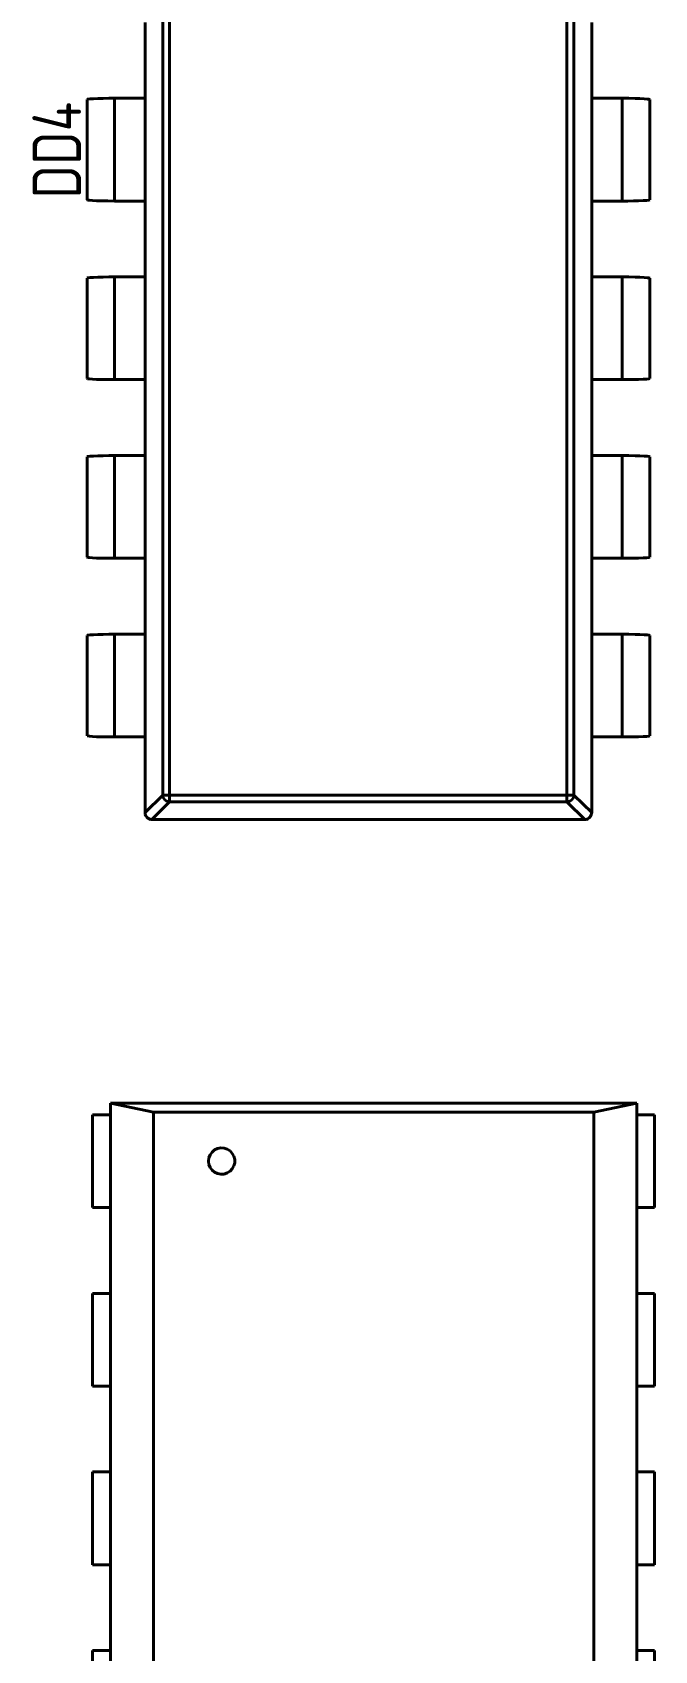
# Model space of a CAD drawing. Extents: x 193 to 1101, y 70 to 664.
# Drawn here: x 488.83 to 506.52, y 431.23 to 477.25 of the extents above; entities that cross this region are included whole.
import ezdxf

# ---------------------------------------------------------------- set-up
doc = ezdxf.new("R2010")
doc.units = 0
doc.header["$MEASUREMENT"] = 0
doc.layers.get('0').update_dxf_attribs({"linetype": 'CONTINUOUS'})
doc.layers.add('Основная', color=7, linetype='CONTINUOUS', lineweight=40)
doc.styles.add('GOST type A0', font='', dxfattribs={"oblique": 15, "height": 3.5})
doc.styles.get('GOST type A0').set_extended_font_data('GOST type A')

msp = doc.modelspace()

# ---------------------------------------------------------------- linework, layer by layer
at = {"layer": 'Основная'}
for p, q in [((492.532, 455.562), (492.532, 492.262)), ((492.532, 455.562), (492.532, 492.262)), ((492.73, 455.562), (492.73, 492.262)), ((492.73, 455.562), (492.73, 492.262)), ((504.028, 455.562), (504.028, 492.262)), ((504.028, 455.562), (504.028, 492.262)), ((504.226, 455.562), (504.226, 492.262)), ((504.226, 455.562), (504.226, 492.262)), ((492.03, 477.532), (492.03, 475.372)), ((492.03, 475.372), (492.03, 477.532)), ((492.03, 477.532), (492.03, 475.372)), ((492.03, 475.372), (492.03, 477.532)), ((504.73, 475.372), (504.73, 477.532)), ((504.73, 477.532), (504.73, 475.372)), ((504.73, 475.372), (504.73, 477.532)), ((504.73, 477.532), (504.73, 475.372)), ((490.402, 475.346), (490.38, 475.338)), ((490.38, 475.338), (490.402, 475.346)), ((490.402, 475.346), (490.38, 475.338)), ((490.38, 475.338), (490.402, 475.346)), ((490.38, 475.338), (490.38, 472.486)), ((490.38, 475.338), (490.38, 472.486)), ((490.38, 475.338), (490.38, 472.486)), ((490.38, 475.338), (490.38, 472.486)), ((490.468, 475.354), (490.402, 475.346)), ((490.402, 475.346), (490.468, 475.354)), ((490.468, 475.354), (490.402, 475.346)), ((490.402, 475.346), (490.468, 475.354)), ((490.566, 475.36), (490.468, 475.354)), ((490.468, 475.354), (490.566, 475.36)), ((490.566, 475.36), (490.468, 475.354)), ((490.468, 475.354), (490.566, 475.36)), ((490.692, 475.366), (490.566, 475.36)), ((490.566, 475.36), (490.692, 475.366)), ((490.692, 475.366), (490.566, 475.36)), ((490.566, 475.36), (490.692, 475.366)), ((490.84, 475.37), (490.692, 475.366)), ((490.692, 475.366), (490.84, 475.37)), ((490.84, 475.37), (490.692, 475.366)), ((490.692, 475.366), (490.84, 475.37)), ((490.996, 475.372), (490.84, 475.37)), ((490.84, 475.37), (490.996, 475.372)), ((490.996, 475.372), (490.84, 475.37)), ((490.84, 475.37), (490.996, 475.372)), ((492.03, 475.372), (490.996, 475.372)), ((490.996, 475.372), (491.078, 475.372)), ((492.03, 475.372), (490.996, 475.372)), ((490.996, 475.372), (491.078, 475.372)), ((491.078, 475.372), (491.16, 475.372)), ((491.078, 475.372), (491.16, 475.372)), ((491.16, 475.372), (492.03, 475.372)), ((491.16, 475.372), (491.16, 472.452)), ((491.16, 475.372), (492.03, 475.372)), ((491.16, 475.372), (491.16, 472.452)), ((492.03, 475.372), (492.03, 472.452)), ((492.03, 475.372), (492.03, 472.452)), ((505.79, 475.372), (504.73, 475.372)), ((504.73, 475.372), (505.6, 475.372)), ((504.73, 475.372), (504.73, 472.452)), ((505.79, 475.372), (504.73, 475.372)), ((504.73, 475.372), (505.6, 475.372)), ((504.73, 475.372), (504.73, 472.452)), ((505.6, 475.372), (505.79, 475.372)), ((505.6, 475.372), (505.6, 472.452)), ((505.6, 475.372), (505.79, 475.372)), ((505.6, 475.372), (505.6, 472.452)), ((505.962, 475.368), (505.79, 475.372)), ((505.79, 475.372), (505.962, 475.368)), ((505.962, 475.368), (505.79, 475.372)), ((505.79, 475.372), (505.962, 475.368)), ((506.104, 475.364), (505.962, 475.368)), ((505.962, 475.368), (506.104, 475.364)), ((506.104, 475.364), (505.962, 475.368)), ((505.962, 475.368), (506.104, 475.364)), ((506.224, 475.358), (506.104, 475.364)), ((506.104, 475.364), (506.224, 475.358)), ((506.224, 475.358), (506.104, 475.364)), ((506.104, 475.364), (506.224, 475.358)), ((506.31, 475.352), (506.224, 475.358)), ((506.224, 475.358), (506.31, 475.352)), ((506.31, 475.352), (506.224, 475.358)), ((506.224, 475.358), (506.31, 475.352)), ((506.362, 475.346), (506.31, 475.352)), ((506.31, 475.352), (506.362, 475.346)), ((506.362, 475.346), (506.31, 475.352)), ((506.31, 475.352), (506.362, 475.346)), ((506.374, 475.342), (506.362, 475.346)), ((506.362, 475.346), (506.374, 475.342)), ((506.374, 475.342), (506.362, 475.346)), ((506.362, 475.346), (506.374, 475.342)), ((506.38, 475.338), (506.374, 475.342)), ((506.374, 475.342), (506.38, 475.338)), ((506.38, 475.338), (506.374, 475.342)), ((506.374, 475.342), (506.38, 475.338)), ((506.38, 472.486), (506.38, 475.338)), ((506.38, 475.338), (506.38, 472.486)), ((506.38, 472.486), (506.38, 475.338)), ((506.38, 475.338), (506.38, 472.486)), ((490.38, 472.486), (490.384, 472.482)), ((490.38, 472.486), (490.384, 472.482)), ((490.38, 472.486), (490.384, 472.482)), ((490.38, 472.486), (490.384, 472.482)), ((490.384, 472.482), (490.396, 472.48)), ((490.384, 472.482), (490.396, 472.48)), ((490.384, 472.482), (490.396, 472.48)), ((490.384, 472.482), (490.396, 472.48)), ((490.396, 472.48), (490.448, 472.472)), ((490.396, 472.48), (490.448, 472.472)), ((490.396, 472.48), (490.448, 472.472)), ((490.396, 472.48), (490.448, 472.472)), ((490.448, 472.472), (490.534, 472.466)), ((490.448, 472.472), (490.534, 472.466)), ((490.448, 472.472), (490.534, 472.466)), ((490.448, 472.472), (490.534, 472.466)), ((490.534, 472.466), (490.654, 472.46)), ((490.534, 472.466), (490.654, 472.46)), ((490.534, 472.466), (490.654, 472.46)), ((490.534, 472.466), (490.654, 472.46)), ((490.654, 472.46), (490.796, 472.456)), ((490.654, 472.46), (490.796, 472.456)), ((490.654, 472.46), (490.796, 472.456)), ((490.654, 472.46), (490.796, 472.456)), ((490.796, 472.456), (490.968, 472.454)), ((490.796, 472.456), (490.968, 472.454)), ((490.796, 472.456), (490.968, 472.454)), ((490.796, 472.456), (490.968, 472.454)), ((490.968, 472.454), (491.16, 472.452)), ((490.968, 472.454), (491.16, 472.452)), ((490.968, 472.454), (491.16, 472.452)), ((490.968, 472.454), (491.16, 472.452)), ((491.16, 472.452), (492.03, 472.452)), ((491.16, 472.452), (492.03, 472.452)), ((491.16, 472.452), (492.03, 472.452)), ((491.16, 472.452), (492.03, 472.452)), ((492.03, 472.452), (492.03, 470.292)), ((492.03, 470.292), (492.03, 472.452)), ((492.03, 472.452), (492.03, 470.292)), ((492.03, 470.292), (492.03, 472.452)), ((504.73, 470.292), (504.73, 472.452)), ((504.73, 472.452), (505.762, 472.452)), ((504.73, 472.452), (505.6, 472.452)), ((504.73, 472.452), (504.73, 470.292)), ((504.73, 470.292), (504.73, 472.452)), ((504.73, 472.452), (505.762, 472.452)), ((504.73, 472.452), (505.6, 472.452)), ((504.73, 472.452), (504.73, 470.292)), ((505.6, 472.452), (505.68, 472.452)), ((505.6, 472.452), (505.68, 472.452)), ((505.68, 472.452), (505.762, 472.452)), ((505.68, 472.452), (505.762, 472.452)), ((505.762, 472.452), (505.918, 472.456)), ((505.762, 472.452), (505.918, 472.456)), ((505.762, 472.452), (505.918, 472.456)), ((505.762, 472.452), (505.918, 472.456)), ((505.918, 472.456), (506.066, 472.458)), ((505.918, 472.456), (506.066, 472.458)), ((505.918, 472.456), (506.066, 472.458)), ((505.918, 472.456), (506.066, 472.458)), ((506.066, 472.458), (506.192, 472.464)), ((506.066, 472.458), (506.192, 472.464)), ((506.066, 472.458), (506.192, 472.464)), ((506.066, 472.458), (506.192, 472.464)), ((506.192, 472.464), (506.29, 472.47)), ((506.192, 472.464), (506.29, 472.47)), ((506.192, 472.464), (506.29, 472.47)), ((506.192, 472.464), (506.29, 472.47)), ((506.29, 472.47), (506.356, 472.478)), ((506.29, 472.47), (506.356, 472.478)), ((506.29, 472.47), (506.356, 472.478)), ((506.29, 472.47), (506.356, 472.478)), ((506.356, 472.478), (506.38, 472.486)), ((506.356, 472.478), (506.38, 472.486)), ((506.356, 472.478), (506.38, 472.486)), ((506.356, 472.478), (506.38, 472.486)), ((490.468, 470.274), (490.402, 470.266)), ((490.402, 470.266), (490.468, 470.274)), ((490.468, 470.274), (490.402, 470.266)), ((490.402, 470.266), (490.468, 470.274)), ((490.566, 470.28), (490.468, 470.274)), ((490.468, 470.274), (490.566, 470.28)), ((490.566, 470.28), (490.468, 470.274)), ((490.468, 470.274), (490.566, 470.28)), ((490.692, 470.286), (490.566, 470.28)), ((490.566, 470.28), (490.692, 470.286)), ((490.692, 470.286), (490.566, 470.28)), ((490.566, 470.28), (490.692, 470.286)), ((490.84, 470.29), (490.692, 470.286)), ((490.692, 470.286), (490.84, 470.29)), ((490.84, 470.29), (490.692, 470.286)), ((490.692, 470.286), (490.84, 470.29)), ((490.996, 470.292), (490.84, 470.29)), ((490.84, 470.29), (490.996, 470.292)), ((490.996, 470.292), (490.84, 470.29)), ((490.84, 470.29), (490.996, 470.292)), ((492.03, 470.292), (490.996, 470.292)), ((490.996, 470.292), (491.078, 470.292)), ((492.03, 470.292), (490.996, 470.292)), ((490.996, 470.292), (491.078, 470.292)), ((491.078, 470.292), (491.16, 470.292)), ((491.078, 470.292), (491.16, 470.292)), ((491.16, 470.292), (492.03, 470.292)), ((491.16, 470.292), (491.16, 467.372)), ((491.16, 470.292), (492.03, 470.292)), ((491.16, 470.292), (491.16, 467.372)), ((492.03, 470.292), (492.03, 467.372)), ((492.03, 470.292), (492.03, 467.372)), ((505.79, 470.292), (504.73, 470.292)), ((504.73, 470.292), (505.6, 470.292)), ((504.73, 470.292), (504.73, 467.372)), ((505.79, 470.292), (504.73, 470.292)), ((504.73, 470.292), (505.6, 470.292)), ((504.73, 470.292), (504.73, 467.372)), ((505.6, 470.292), (505.79, 470.292)), ((505.6, 470.292), (505.6, 467.372)), ((505.6, 470.292), (505.79, 470.292)), ((505.6, 470.292), (505.6, 467.372)), ((505.962, 470.288), (505.79, 470.292)), ((505.79, 470.292), (505.962, 470.288)), ((505.962, 470.288), (505.79, 470.292)), ((505.79, 470.292), (505.962, 470.288)), ((506.104, 470.284), (505.962, 470.288)), ((505.962, 470.288), (506.104, 470.284)), ((506.104, 470.284), (505.962, 470.288)), ((505.962, 470.288), (506.104, 470.284)), ((506.224, 470.278), (506.104, 470.284)), ((506.104, 470.284), (506.224, 470.278)), ((506.224, 470.278), (506.104, 470.284)), ((506.104, 470.284), (506.224, 470.278)), ((506.31, 470.272), (506.224, 470.278)), ((506.224, 470.278), (506.31, 470.272)), ((506.31, 470.272), (506.224, 470.278)), ((506.224, 470.278), (506.31, 470.272)), ((490.402, 470.266), (490.38, 470.258)), ((490.38, 470.258), (490.402, 470.266)), ((490.402, 470.266), (490.38, 470.258)), ((490.38, 470.258), (490.402, 470.266)), ((490.38, 470.258), (490.38, 467.406)), ((490.38, 467.406), (490.38, 470.258)), ((490.38, 470.258), (490.38, 467.406)), ((490.38, 467.406), (490.38, 470.258)), ((506.362, 470.266), (506.31, 470.272)), ((506.31, 470.272), (506.362, 470.266)), ((506.362, 470.266), (506.31, 470.272)), ((506.31, 470.272), (506.362, 470.266)), ((506.374, 470.262), (506.362, 470.266)), ((506.362, 470.266), (506.374, 470.262)), ((506.374, 470.262), (506.362, 470.266)), ((506.362, 470.266), (506.374, 470.262)), ((506.38, 470.258), (506.374, 470.262)), ((506.374, 470.262), (506.38, 470.258)), ((506.38, 470.258), (506.374, 470.262)), ((506.374, 470.262), (506.38, 470.258)), ((506.38, 467.406), (506.38, 470.258)), ((506.38, 470.258), (506.38, 467.406)), ((506.38, 467.406), (506.38, 470.258)), ((506.38, 470.258), (506.38, 467.406)), ((490.38, 467.406), (490.384, 467.402)), ((490.38, 467.406), (490.384, 467.402)), ((490.38, 467.406), (490.384, 467.402)), ((490.38, 467.406), (490.384, 467.402)), ((490.384, 467.402), (490.396, 467.4)), ((490.384, 467.402), (490.396, 467.4)), ((490.384, 467.402), (490.396, 467.4)), ((490.384, 467.402), (490.396, 467.4)), ((490.396, 467.4), (490.448, 467.392)), ((490.396, 467.4), (490.448, 467.392)), ((490.396, 467.4), (490.448, 467.392)), ((490.396, 467.4), (490.448, 467.392)), ((490.448, 467.392), (490.534, 467.386)), ((490.448, 467.392), (490.534, 467.386)), ((490.448, 467.392), (490.534, 467.386)), ((490.448, 467.392), (490.534, 467.386)), ((490.534, 467.386), (490.654, 467.38)), ((490.534, 467.386), (490.654, 467.38)), ((490.534, 467.386), (490.654, 467.38)), ((490.534, 467.386), (490.654, 467.38)), ((490.654, 467.38), (490.796, 467.376)), ((490.654, 467.38), (490.796, 467.376)), ((490.654, 467.38), (490.796, 467.376)), ((490.654, 467.38), (490.796, 467.376)), ((490.796, 467.376), (490.968, 467.374)), ((490.796, 467.376), (490.968, 467.374)), ((490.796, 467.376), (490.968, 467.374)), ((490.796, 467.376), (490.968, 467.374)), ((490.968, 467.374), (491.16, 467.372)), ((490.968, 467.374), (491.16, 467.372)), ((490.968, 467.374), (491.16, 467.372)), ((490.968, 467.374), (491.16, 467.372)), ((491.16, 467.372), (492.03, 467.372)), ((491.16, 467.372), (492.03, 467.372)), ((491.16, 467.372), (492.03, 467.372)), ((491.16, 467.372), (492.03, 467.372)), ((492.03, 467.372), (492.03, 465.212)), ((492.03, 465.212), (492.03, 467.372)), ((492.03, 467.372), (492.03, 465.212)), ((492.03, 465.212), (492.03, 467.372)), ((504.73, 465.212), (504.73, 467.372)), ((504.73, 467.372), (505.762, 467.372)), ((504.73, 467.372), (505.6, 467.372)), ((504.73, 465.212), (504.73, 467.372)), ((504.73, 465.212), (504.73, 467.372)), ((504.73, 467.372), (505.762, 467.372)), ((504.73, 467.372), (505.6, 467.372)), ((504.73, 465.212), (504.73, 467.372)), ((505.6, 467.372), (505.68, 467.372)), ((505.6, 467.372), (505.68, 467.372)), ((505.68, 467.372), (505.762, 467.372)), ((505.68, 467.372), (505.762, 467.372)), ((505.762, 467.372), (505.918, 467.376)), ((505.762, 467.372), (505.918, 467.376)), ((505.762, 467.372), (505.918, 467.376)), ((505.762, 467.372), (505.918, 467.376)), ((505.918, 467.376), (506.066, 467.378)), ((505.918, 467.376), (506.066, 467.378)), ((505.918, 467.376), (506.066, 467.378)), ((505.918, 467.376), (506.066, 467.378)), ((506.066, 467.378), (506.192, 467.384)), ((506.066, 467.378), (506.192, 467.384)), ((506.066, 467.378), (506.192, 467.384)), ((506.066, 467.378), (506.192, 467.384)), ((506.192, 467.384), (506.29, 467.39)), ((506.192, 467.384), (506.29, 467.39)), ((506.192, 467.384), (506.29, 467.39)), ((506.192, 467.384), (506.29, 467.39)), ((506.29, 467.39), (506.356, 467.398)), ((506.29, 467.39), (506.356, 467.398)), ((506.29, 467.39), (506.356, 467.398)), ((506.29, 467.39), (506.356, 467.398)), ((506.356, 467.398), (506.38, 467.406)), ((506.356, 467.398), (506.38, 467.406)), ((506.356, 467.398), (506.38, 467.406)), ((506.356, 467.398), (506.38, 467.406)), ((490.996, 465.212), (490.84, 465.21)), ((490.84, 465.21), (490.996, 465.212)), ((490.996, 465.212), (490.84, 465.21)), ((490.84, 465.21), (490.996, 465.212)), ((492.03, 465.212), (490.996, 465.212)), ((490.996, 465.212), (491.078, 465.212)), ((492.03, 465.212), (490.996, 465.212)), ((490.996, 465.212), (491.078, 465.212)), ((491.078, 465.212), (491.16, 465.212)), ((491.078, 465.212), (491.16, 465.212)), ((491.16, 465.212), (492.03, 465.212)), ((491.16, 465.212), (491.16, 462.292)), ((491.16, 465.212), (492.03, 465.212)), ((491.16, 465.212), (491.16, 462.292)), ((492.03, 465.212), (492.03, 462.292)), ((492.03, 465.212), (492.03, 462.292)), ((505.79, 465.212), (504.73, 465.212)), ((504.73, 465.212), (505.6, 465.212)), ((504.73, 465.212), (504.73, 462.292)), ((505.79, 465.212), (504.73, 465.212)), ((504.73, 465.212), (505.6, 465.212)), ((504.73, 465.212), (504.73, 462.292)), ((505.6, 465.212), (505.79, 465.212)), ((505.6, 465.212), (505.6, 462.292)), ((505.6, 465.212), (505.79, 465.212)), ((505.6, 465.212), (505.6, 462.292)), ((505.962, 465.208), (505.79, 465.212)), ((505.79, 465.212), (505.962, 465.208)), ((505.962, 465.208), (505.79, 465.212)), ((505.79, 465.212), (505.962, 465.208)), ((490.402, 465.186), (490.38, 465.178)), ((490.38, 465.178), (490.402, 465.186)), ((490.402, 465.186), (490.38, 465.178)), ((490.38, 465.178), (490.402, 465.186)), ((490.38, 465.178), (490.38, 462.326)), ((490.38, 465.178), (490.38, 462.326)), ((490.38, 465.178), (490.38, 462.326)), ((490.38, 465.178), (490.38, 462.326)), ((490.468, 465.194), (490.402, 465.186)), ((490.402, 465.186), (490.468, 465.194)), ((490.468, 465.194), (490.402, 465.186)), ((490.402, 465.186), (490.468, 465.194)), ((490.566, 465.2), (490.468, 465.194)), ((490.468, 465.194), (490.566, 465.2)), ((490.566, 465.2), (490.468, 465.194)), ((490.468, 465.194), (490.566, 465.2)), ((490.692, 465.206), (490.566, 465.2)), ((490.566, 465.2), (490.692, 465.206)), ((490.692, 465.206), (490.566, 465.2)), ((490.566, 465.2), (490.692, 465.206)), ((490.84, 465.21), (490.692, 465.206)), ((490.692, 465.206), (490.84, 465.21)), ((490.84, 465.21), (490.692, 465.206)), ((490.692, 465.206), (490.84, 465.21)), ((506.104, 465.204), (505.962, 465.208)), ((505.962, 465.208), (506.104, 465.204)), ((506.104, 465.204), (505.962, 465.208)), ((505.962, 465.208), (506.104, 465.204)), ((506.224, 465.198), (506.104, 465.204)), ((506.104, 465.204), (506.224, 465.198)), ((506.224, 465.198), (506.104, 465.204)), ((506.104, 465.204), (506.224, 465.198)), ((506.31, 465.192), (506.224, 465.198)), ((506.224, 465.198), (506.31, 465.192)), ((506.31, 465.192), (506.224, 465.198)), ((506.224, 465.198), (506.31, 465.192)), ((506.362, 465.186), (506.31, 465.192)), ((506.31, 465.192), (506.362, 465.186)), ((506.362, 465.186), (506.31, 465.192)), ((506.31, 465.192), (506.362, 465.186)), ((506.374, 465.182), (506.362, 465.186)), ((506.362, 465.186), (506.374, 465.182)), ((506.374, 465.182), (506.362, 465.186)), ((506.362, 465.186), (506.374, 465.182)), ((506.38, 465.178), (506.374, 465.182)), ((506.374, 465.182), (506.38, 465.178)), ((506.38, 465.178), (506.374, 465.182)), ((506.374, 465.182), (506.38, 465.178)), ((506.38, 462.326), (506.38, 465.178)), ((506.38, 465.178), (506.38, 462.326)), ((506.38, 462.326), (506.38, 465.178)), ((506.38, 465.178), (506.38, 462.326)), ((490.38, 462.326), (490.384, 462.322)), ((490.38, 462.326), (490.384, 462.322)), ((490.38, 462.326), (490.384, 462.322)), ((490.38, 462.326), (490.384, 462.322)), ((490.384, 462.322), (490.396, 462.32)), ((490.384, 462.322), (490.396, 462.32)), ((490.384, 462.322), (490.396, 462.32)), ((490.384, 462.322), (490.396, 462.32)), ((490.396, 462.32), (490.448, 462.312)), ((490.396, 462.32), (490.448, 462.312)), ((490.396, 462.32), (490.448, 462.312)), ((490.396, 462.32), (490.448, 462.312)), ((490.448, 462.312), (490.534, 462.306)), ((490.448, 462.312), (490.534, 462.306)), ((490.448, 462.312), (490.534, 462.306)), ((490.448, 462.312), (490.534, 462.306)), ((490.534, 462.306), (490.654, 462.3)), ((490.534, 462.306), (490.654, 462.3)), ((490.534, 462.306), (490.654, 462.3)), ((490.534, 462.306), (490.654, 462.3)), ((490.654, 462.3), (490.796, 462.296)), ((490.654, 462.3), (490.796, 462.296)), ((490.654, 462.3), (490.796, 462.296)), ((490.654, 462.3), (490.796, 462.296)), ((490.796, 462.296), (490.968, 462.294)), ((490.796, 462.296), (490.968, 462.294)), ((490.796, 462.296), (490.968, 462.294)), ((490.796, 462.296), (490.968, 462.294)), ((490.968, 462.294), (491.16, 462.292)), ((490.968, 462.294), (491.16, 462.292)), ((490.968, 462.294), (491.16, 462.292)), ((490.968, 462.294), (491.16, 462.292)), ((491.16, 462.292), (492.03, 462.292)), ((491.16, 462.292), (492.03, 462.292)), ((491.16, 462.292), (492.03, 462.292)), ((491.16, 462.292), (492.03, 462.292)), ((492.03, 462.292), (492.03, 460.132)), ((492.03, 460.132), (492.03, 462.292)), ((492.03, 462.292), (492.03, 460.132)), ((492.03, 460.132), (492.03, 462.292)), ((504.73, 460.132), (504.73, 462.292)), ((504.73, 462.292), (505.762, 462.292)), ((504.73, 462.292), (505.6, 462.292)), ((504.73, 460.132), (504.73, 462.292)), ((504.73, 460.132), (504.73, 462.292)), ((504.73, 462.292), (505.762, 462.292)), ((504.73, 462.292), (505.6, 462.292)), ((504.73, 460.132), (504.73, 462.292)), ((505.6, 462.292), (505.68, 462.292)), ((505.6, 462.292), (505.68, 462.292)), ((505.68, 462.292), (505.762, 462.292)), ((505.68, 462.292), (505.762, 462.292)), ((505.762, 462.292), (505.918, 462.296)), ((505.762, 462.292), (505.918, 462.296)), ((505.762, 462.292), (505.918, 462.296)), ((505.762, 462.292), (505.918, 462.296)), ((505.918, 462.296), (506.066, 462.298)), ((505.918, 462.296), (506.066, 462.298)), ((505.918, 462.296), (506.066, 462.298)), ((505.918, 462.296), (506.066, 462.298)), ((506.066, 462.298), (506.192, 462.304)), ((506.066, 462.298), (506.192, 462.304)), ((506.066, 462.298), (506.192, 462.304)), ((506.066, 462.298), (506.192, 462.304)), ((506.192, 462.304), (506.29, 462.31)), ((506.192, 462.304), (506.29, 462.31)), ((506.192, 462.304), (506.29, 462.31)), ((506.192, 462.304), (506.29, 462.31)), ((506.29, 462.31), (506.356, 462.318)), ((506.29, 462.31), (506.356, 462.318)), ((506.29, 462.31), (506.356, 462.318)), ((506.29, 462.31), (506.356, 462.318)), ((506.356, 462.318), (506.38, 462.326)), ((506.356, 462.318), (506.38, 462.326)), ((506.356, 462.318), (506.38, 462.326)), ((506.356, 462.318), (506.38, 462.326)), ((490.402, 460.106), (490.38, 460.098)), ((490.38, 460.098), (490.402, 460.106)), ((490.402, 460.106), (490.38, 460.098)), ((490.38, 460.098), (490.402, 460.106)), ((490.38, 460.098), (490.38, 457.246)), ((490.38, 457.246), (490.38, 460.098)), ((490.38, 460.098), (490.38, 457.246)), ((490.38, 457.246), (490.38, 460.098)), ((490.468, 460.114), (490.402, 460.106)), ((490.402, 460.106), (490.468, 460.114)), ((490.468, 460.114), (490.402, 460.106)), ((490.402, 460.106), (490.468, 460.114)), ((490.566, 460.12), (490.468, 460.114)), ((490.468, 460.114), (490.566, 460.12)), ((490.566, 460.12), (490.468, 460.114)), ((490.468, 460.114), (490.566, 460.12)), ((490.692, 460.126), (490.566, 460.12)), ((490.566, 460.12), (490.692, 460.126)), ((490.692, 460.126), (490.566, 460.12)), ((490.566, 460.12), (490.692, 460.126)), ((490.84, 460.13), (490.692, 460.126)), ((490.692, 460.126), (490.84, 460.13)), ((490.84, 460.13), (490.692, 460.126)), ((490.692, 460.126), (490.84, 460.13)), ((490.996, 460.132), (490.84, 460.13)), ((490.84, 460.13), (490.996, 460.132)), ((490.996, 460.132), (490.84, 460.13)), ((490.84, 460.13), (490.996, 460.132)), ((492.03, 460.132), (490.996, 460.132)), ((490.996, 460.132), (491.078, 460.132)), ((492.03, 460.132), (490.996, 460.132)), ((490.996, 460.132), (491.078, 460.132)), ((491.078, 460.132), (491.16, 460.132)), ((491.078, 460.132), (491.16, 460.132)), ((491.16, 460.132), (492.03, 460.132)), ((491.16, 460.132), (491.16, 457.212)), ((491.16, 460.132), (492.03, 460.132)), ((491.16, 460.132), (491.16, 457.212)), ((492.03, 460.132), (492.03, 457.212)), ((492.03, 460.132), (492.03, 457.212)), ((505.79, 460.132), (504.73, 460.132)), ((504.73, 460.132), (505.6, 460.132)), ((504.73, 460.132), (504.73, 457.212)), ((505.79, 460.132), (504.73, 460.132)), ((504.73, 460.132), (505.6, 460.132)), ((504.73, 460.132), (504.73, 457.212)), ((505.6, 460.132), (505.79, 460.132)), ((505.6, 460.132), (505.6, 457.212)), ((505.6, 460.132), (505.79, 460.132)), ((505.6, 460.132), (505.6, 457.212)), ((505.962, 460.128), (505.79, 460.132)), ((505.79, 460.132), (505.962, 460.128)), ((505.962, 460.128), (505.79, 460.132)), ((505.79, 460.132), (505.962, 460.128)), ((506.104, 460.124), (505.962, 460.128)), ((505.962, 460.128), (506.104, 460.124)), ((506.104, 460.124), (505.962, 460.128)), ((505.962, 460.128), (506.104, 460.124)), ((506.224, 460.118), (506.104, 460.124)), ((506.104, 460.124), (506.224, 460.118)), ((506.224, 460.118), (506.104, 460.124)), ((506.104, 460.124), (506.224, 460.118)), ((506.31, 460.112), (506.224, 460.118)), ((506.224, 460.118), (506.31, 460.112)), ((506.31, 460.112), (506.224, 460.118)), ((506.224, 460.118), (506.31, 460.112)), ((506.362, 460.106), (506.31, 460.112)), ((506.31, 460.112), (506.362, 460.106)), ((506.362, 460.106), (506.31, 460.112)), ((506.31, 460.112), (506.362, 460.106)), ((506.374, 460.102), (506.362, 460.106)), ((506.362, 460.106), (506.374, 460.102)), ((506.374, 460.102), (506.362, 460.106)), ((506.362, 460.106), (506.374, 460.102)), ((506.38, 460.098), (506.374, 460.102)), ((506.374, 460.102), (506.38, 460.098)), ((506.38, 460.098), (506.374, 460.102)), ((506.374, 460.102), (506.38, 460.098)), ((506.38, 457.246), (506.38, 460.098)), ((506.38, 457.246), (506.38, 460.098)), ((506.38, 457.246), (506.38, 460.098)), ((506.38, 457.246), (506.38, 460.098)), ((490.38, 457.246), (490.384, 457.242)), ((490.38, 457.246), (490.384, 457.242)), ((490.38, 457.246), (490.384, 457.242)), ((490.38, 457.246), (490.384, 457.242)), ((490.384, 457.242), (490.396, 457.24)), ((490.384, 457.242), (490.396, 457.24)), ((490.384, 457.242), (490.396, 457.24)), ((490.384, 457.242), (490.396, 457.24)), ((490.396, 457.24), (490.448, 457.232)), ((490.396, 457.24), (490.448, 457.232)), ((490.396, 457.24), (490.448, 457.232)), ((490.396, 457.24), (490.448, 457.232)), ((490.448, 457.232), (490.534, 457.226)), ((490.448, 457.232), (490.534, 457.226)), ((490.448, 457.232), (490.534, 457.226)), ((490.448, 457.232), (490.534, 457.226)), ((490.534, 457.226), (490.654, 457.22)), ((490.534, 457.226), (490.654, 457.22)), ((490.534, 457.226), (490.654, 457.22)), ((490.534, 457.226), (490.654, 457.22)), ((490.654, 457.22), (490.796, 457.216)), ((490.654, 457.22), (490.796, 457.216)), ((490.654, 457.22), (490.796, 457.216)), ((490.654, 457.22), (490.796, 457.216)), ((490.796, 457.216), (490.968, 457.214)), ((490.796, 457.216), (490.968, 457.214)), ((490.796, 457.216), (490.968, 457.214)), ((490.796, 457.216), (490.968, 457.214)), ((490.968, 457.214), (491.16, 457.212)), ((490.968, 457.214), (491.16, 457.212)), ((490.968, 457.214), (491.16, 457.212)), ((490.968, 457.214), (491.16, 457.212)), ((491.16, 457.212), (492.03, 457.212)), ((491.16, 457.212), (492.03, 457.212)), ((491.16, 457.212), (492.03, 457.212)), ((491.16, 457.212), (492.03, 457.212)), ((492.03, 457.212), (492.03, 455.062)), ((492.03, 455.062), (492.03, 457.212)), ((492.03, 457.212), (492.03, 455.062)), ((492.03, 455.062), (492.03, 457.212)), ((504.73, 455.062), (504.73, 457.212)), ((504.73, 457.212), (505.762, 457.212)), ((504.73, 457.212), (505.6, 457.212)), ((504.73, 457.212), (504.73, 455.062)), ((504.73, 455.062), (504.73, 457.212)), ((504.73, 457.212), (505.762, 457.212)), ((504.73, 457.212), (505.6, 457.212)), ((504.73, 457.212), (504.73, 455.062)), ((505.6, 457.212), (505.68, 457.212)), ((505.6, 457.212), (505.68, 457.212)), ((505.68, 457.212), (505.762, 457.212)), ((505.68, 457.212), (505.762, 457.212)), ((505.762, 457.212), (505.918, 457.216)), ((505.762, 457.212), (505.918, 457.216)), ((505.762, 457.212), (505.918, 457.216)), ((505.762, 457.212), (505.918, 457.216)), ((505.918, 457.216), (506.066, 457.218)), ((505.918, 457.216), (506.066, 457.218)), ((505.918, 457.216), (506.066, 457.218)), ((505.918, 457.216), (506.066, 457.218)), ((506.066, 457.218), (506.192, 457.224)), ((506.066, 457.218), (506.192, 457.224)), ((506.066, 457.218), (506.192, 457.224)), ((506.066, 457.218), (506.192, 457.224)), ((506.192, 457.224), (506.29, 457.23)), ((506.192, 457.224), (506.29, 457.23)), ((506.192, 457.224), (506.29, 457.23)), ((506.192, 457.224), (506.29, 457.23)), ((506.29, 457.23), (506.356, 457.238)), ((506.29, 457.23), (506.356, 457.238)), ((506.29, 457.23), (506.356, 457.238)), ((506.29, 457.23), (506.356, 457.238)), ((506.356, 457.238), (506.38, 457.246)), ((506.356, 457.238), (506.38, 457.246)), ((506.356, 457.238), (506.38, 457.246)), ((506.356, 457.238), (506.38, 457.246)), ((492.03, 455.06), (492.532, 455.562)), ((492.03, 455.06), (492.532, 455.562)), ((492.532, 455.562), (492.55, 455.562)), ((492.532, 455.562), (492.54, 455.512)), ((492.532, 455.562), (492.55, 455.562)), ((492.532, 455.562), (492.54, 455.512)), ((492.55, 455.562), (492.58, 455.562)), ((492.55, 455.562), (492.58, 455.562)), ((492.58, 455.562), (492.624, 455.562)), ((492.58, 455.562), (492.624, 455.562)), ((492.624, 455.562), (492.674, 455.562)), ((492.624, 455.562), (492.674, 455.562)), ((492.674, 455.562), (492.73, 455.562)), ((492.674, 455.562), (492.73, 455.562)), ((492.73, 455.562), (492.73, 455.508)), ((492.73, 455.562), (504.028, 455.562)), ((492.73, 455.562), (492.73, 455.508)), ((492.73, 455.562), (504.028, 455.562)), ((504.028, 455.562), (504.028, 455.508)), ((504.028, 455.562), (504.084, 455.562)), ((504.028, 455.562), (504.028, 455.508)), ((504.028, 455.562), (504.084, 455.562)), ((504.084, 455.562), (504.134, 455.562)), ((504.084, 455.562), (504.134, 455.562)), ((504.134, 455.562), (504.178, 455.562)), ((504.134, 455.562), (504.178, 455.562)), ((504.178, 455.562), (504.208, 455.562)), ((504.178, 455.562), (504.208, 455.562)), ((504.208, 455.562), (504.226, 455.562)), ((504.208, 455.562), (504.226, 455.562)), ((504.218, 455.512), (504.226, 455.562)), ((504.218, 455.512), (504.226, 455.562)), ((504.226, 455.562), (504.73, 455.06)), ((504.226, 455.562), (504.73, 455.06)), ((492.226, 454.862), (492.73, 455.366)), ((492.226, 454.862), (492.73, 455.366)), ((492.54, 455.512), (492.56, 455.466)), ((492.54, 455.512), (492.56, 455.466)), ((492.56, 455.466), (492.592, 455.426)), ((492.56, 455.466), (492.592, 455.426)), ((492.592, 455.426), (492.632, 455.394)), ((492.592, 455.426), (492.632, 455.394)), ((492.632, 455.394), (492.68, 455.374)), ((492.632, 455.394), (492.68, 455.374)), ((492.68, 455.374), (492.73, 455.366)), ((492.68, 455.374), (492.73, 455.366)), ((492.73, 455.508), (492.73, 455.456)), ((492.73, 455.508), (492.73, 455.456)), ((492.73, 455.456), (492.73, 455.414)), ((492.73, 455.456), (492.73, 455.414)), ((492.73, 455.414), (492.73, 455.382)), ((492.73, 455.414), (492.73, 455.382)), ((492.73, 455.366), (492.73, 455.382)), ((492.73, 455.366), (492.73, 455.382)), ((492.73, 455.366), (504.028, 455.366)), ((492.73, 455.366), (504.028, 455.366)), ((504.028, 455.508), (504.028, 455.456)), ((504.028, 455.508), (504.028, 455.456)), ((504.028, 455.456), (504.028, 455.414)), ((504.028, 455.456), (504.028, 455.414)), ((504.028, 455.414), (504.028, 455.382)), ((504.028, 455.414), (504.028, 455.382)), ((504.028, 455.382), (504.028, 455.366)), ((504.028, 455.382), (504.028, 455.366)), ((504.028, 455.366), (504.078, 455.374)), ((504.028, 455.366), (504.078, 455.374)), ((504.028, 455.366), (504.532, 454.862)), ((504.028, 455.366), (504.532, 454.862)), ((504.078, 455.374), (504.126, 455.394)), ((504.078, 455.374), (504.126, 455.394)), ((504.126, 455.394), (504.166, 455.426)), ((504.126, 455.394), (504.166, 455.426)), ((504.166, 455.426), (504.198, 455.466)), ((504.166, 455.426), (504.198, 455.466)), ((504.198, 455.466), (504.218, 455.512)), ((504.198, 455.466), (504.218, 455.512)), ((492.03, 455.062), (492.036, 455.012)), ((492.03, 455.062), (492.03, 455.06)), ((492.03, 455.062), (492.036, 455.012)), ((492.03, 455.062), (492.03, 455.06)), ((492.03, 455.06), (492.036, 455.012)), ((492.03, 455.06), (492.036, 455.012)), ((492.036, 455.012), (492.052, 454.968)), ((492.036, 455.012), (492.052, 454.968)), ((492.036, 455.012), (492.052, 454.968)), ((492.036, 455.012), (492.052, 454.968)), ((492.052, 454.968), (492.078, 454.932)), ((492.052, 454.968), (492.078, 454.932)), ((492.052, 454.968), (492.078, 454.932)), ((492.052, 454.968), (492.078, 454.932)), ((492.078, 454.932), (492.108, 454.902)), ((492.078, 454.932), (492.108, 454.902)), ((492.078, 454.932), (492.108, 454.902)), ((492.078, 454.932), (492.108, 454.902)), ((492.108, 454.902), (492.146, 454.88)), ((492.108, 454.902), (492.146, 454.88)), ((492.108, 454.902), (492.146, 454.88)), ((492.108, 454.902), (492.146, 454.88)), ((492.146, 454.88), (492.186, 454.868)), ((492.146, 454.88), (492.186, 454.868)), ((492.146, 454.88), (492.186, 454.868)), ((492.146, 454.88), (492.186, 454.868)), ((492.186, 454.868), (492.206, 454.864)), ((492.186, 454.868), (492.206, 454.864)), ((492.186, 454.868), (492.206, 454.864)), ((492.186, 454.868), (492.206, 454.864)), ((492.206, 454.864), (492.226, 454.862)), ((492.206, 454.864), (492.226, 454.862)), ((492.206, 454.864), (492.226, 454.862)), ((492.206, 454.864), (492.226, 454.862)), ((492.226, 454.862), (504.532, 454.862)), ((492.226, 454.862), (492.23, 454.862)), ((492.226, 454.862), (504.532, 454.862)), ((492.226, 454.862), (492.23, 454.862)), ((492.23, 454.862), (504.53, 454.862)), ((492.23, 454.862), (504.53, 454.862)), ((504.53, 454.862), (504.532, 454.862)), ((504.53, 454.862), (504.532, 454.862)), ((504.532, 454.862), (504.58, 454.868)), ((504.532, 454.862), (504.58, 454.868)), ((504.532, 454.862), (504.58, 454.868)), ((504.532, 454.862), (504.58, 454.868)), ((504.58, 454.868), (504.624, 454.886)), ((504.58, 454.868), (504.624, 454.886)), ((504.58, 454.868), (504.624, 454.886)), ((504.58, 454.868), (504.624, 454.886)), ((504.624, 454.886), (504.66, 454.91)), ((504.624, 454.886), (504.66, 454.91)), ((504.624, 454.886), (504.66, 454.91)), ((504.624, 454.886), (504.66, 454.91)), ((504.66, 454.91), (504.688, 454.942)), ((504.66, 454.91), (504.688, 454.942)), ((504.66, 454.91), (504.688, 454.942)), ((504.66, 454.91), (504.688, 454.942)), ((504.688, 454.942), (504.71, 454.978)), ((504.688, 454.942), (504.71, 454.978)), ((504.688, 454.942), (504.71, 454.978)), ((504.688, 454.942), (504.71, 454.978)), ((504.71, 454.978), (504.724, 455.018)), ((504.71, 454.978), (504.724, 455.018)), ((504.71, 454.978), (504.724, 455.018)), ((504.71, 454.978), (504.724, 455.018)), ((504.724, 455.018), (504.728, 455.038)), ((504.724, 455.018), (504.728, 455.038)), ((504.724, 455.018), (504.728, 455.038)), ((504.724, 455.018), (504.728, 455.038)), ((504.728, 455.038), (504.73, 455.062)), ((504.728, 455.038), (504.73, 455.062)), ((504.728, 455.038), (504.73, 455.06)), ((504.728, 455.038), (504.73, 455.06)), ((504.73, 455.06), (504.73, 455.062)), ((504.73, 455.06), (504.73, 455.062)), ((491.048, 446.472), (490.538, 446.472)), ((490.538, 446.472), (490.538, 443.832)), ((490.538, 446.472), (491.048, 446.472)), ((490.538, 446.472), (490.538, 443.832)), ((491.048, 446.472), (490.538, 446.472)), ((490.538, 446.472), (490.538, 443.832)), ((490.538, 446.472), (491.048, 446.472)), ((490.538, 446.472), (490.538, 443.832)), ((506.01, 446.804), (491.048, 446.804)), ((491.048, 446.804), (491.048, 446.472)), ((491.048, 446.804), (491.048, 407.94)), ((491.048, 446.804), (492.268, 446.548)), ((491.048, 446.804), (506.01, 446.804)), ((506.01, 446.804), (491.048, 446.804)), ((491.048, 446.804), (491.048, 446.472)), ((491.048, 446.804), (491.048, 407.94)), ((491.048, 446.804), (492.268, 446.548)), ((491.048, 446.804), (506.01, 446.804)), ((492.268, 446.548), (492.268, 408.196)), ((492.268, 446.548), (504.79, 446.548)), ((492.268, 446.548), (492.268, 408.196)), ((492.268, 446.548), (504.79, 446.548)), ((504.79, 446.548), (506.01, 446.804)), ((504.79, 446.548), (506.01, 446.804)), ((504.79, 446.548), (504.79, 408.196)), ((504.79, 446.548), (504.79, 408.196)), ((506.01, 446.472), (506.01, 446.804)), ((506.01, 446.804), (506.01, 407.94)), ((506.01, 446.472), (506.01, 446.804)), ((506.01, 446.804), (506.01, 407.94)), ((506.52, 446.472), (506.01, 446.472)), ((506.01, 446.472), (506.52, 446.472)), ((506.52, 446.472), (506.01, 446.472)), ((506.01, 446.472), (506.52, 446.472)), ((506.52, 443.832), (506.52, 446.472)), ((506.52, 446.472), (506.52, 443.832)), ((506.52, 443.832), (506.52, 446.472)), ((506.52, 446.472), (506.52, 443.832)), ((493.936, 445.408), (494.008, 445.468)), ((493.936, 445.408), (494.008, 445.468)), ((494.008, 445.468), (494.092, 445.508)), ((494.008, 445.468), (494.092, 445.508)), ((494.092, 445.508), (494.184, 445.526)), ((494.092, 445.508), (494.184, 445.526)), ((494.184, 445.526), (494.278, 445.52)), ((494.184, 445.526), (494.278, 445.52)), ((494.278, 445.52), (494.368, 445.49)), ((494.278, 445.52), (494.368, 445.49)), ((494.368, 445.49), (494.446, 445.44)), ((494.368, 445.49), (494.446, 445.44)), ((494.446, 445.44), (494.51, 445.372)), ((494.446, 445.44), (494.51, 445.372)), ((493.834, 445.152), (493.846, 445.246)), ((493.834, 445.152), (493.846, 445.246)), ((493.834, 445.152), (493.846, 445.06)), ((493.834, 445.152), (493.846, 445.06)), ((493.846, 445.246), (493.88, 445.332)), ((493.846, 445.246), (493.88, 445.332)), ((493.846, 445.06), (493.88, 444.972)), ((493.846, 445.06), (493.88, 444.972)), ((493.88, 445.332), (493.936, 445.408)), ((493.88, 445.332), (493.936, 445.408)), ((493.88, 444.972), (493.936, 444.896)), ((493.88, 444.972), (493.936, 444.896)), ((494.51, 445.372), (494.556, 445.29)), ((494.51, 445.372), (494.556, 445.29)), ((494.51, 444.932), (494.556, 445.014)), ((494.51, 444.932), (494.556, 445.014)), ((494.556, 445.29), (494.58, 445.2)), ((494.556, 445.29), (494.58, 445.2)), ((494.556, 445.014), (494.58, 445.106)), ((494.556, 445.014), (494.58, 445.106)), ((494.58, 445.2), (494.58, 445.106)), ((494.58, 445.2), (494.58, 445.106)), ((493.936, 444.896), (494.008, 444.836)), ((493.936, 444.896), (494.008, 444.836)), ((494.008, 444.836), (494.092, 444.796)), ((494.008, 444.836), (494.092, 444.796)), ((494.092, 444.796), (494.184, 444.778)), ((494.092, 444.796), (494.184, 444.778)), ((494.184, 444.778), (494.278, 444.784)), ((494.184, 444.778), (494.278, 444.784)), ((494.278, 444.784), (494.368, 444.814)), ((494.278, 444.784), (494.368, 444.814)), ((494.368, 444.814), (494.446, 444.864)), ((494.368, 444.814), (494.446, 444.864)), ((494.446, 444.864), (494.51, 444.932)), ((494.446, 444.864), (494.51, 444.932)), ((490.538, 443.832), (491.048, 443.832)), ((490.538, 443.832), (491.048, 443.832)), ((490.538, 443.832), (491.048, 443.832)), ((490.538, 443.832), (491.048, 443.832)), ((491.048, 443.832), (491.048, 441.392)), ((491.048, 443.832), (491.048, 441.392)), ((506.01, 441.392), (506.01, 443.832)), ((506.01, 443.832), (506.52, 443.832)), ((506.01, 443.832), (506.52, 443.832)), ((506.01, 441.392), (506.01, 443.832)), ((506.01, 443.832), (506.52, 443.832)), ((506.01, 443.832), (506.52, 443.832)), ((491.048, 441.392), (490.538, 441.392)), ((490.538, 441.392), (490.538, 438.752)), ((490.538, 441.392), (491.048, 441.392)), ((490.538, 441.392), (490.538, 438.752)), ((491.048, 441.392), (490.538, 441.392)), ((490.538, 441.392), (490.538, 438.752)), ((490.538, 441.392), (491.048, 441.392)), ((490.538, 441.392), (490.538, 438.752)), ((506.52, 441.392), (506.01, 441.392)), ((506.01, 441.392), (506.52, 441.392)), ((506.52, 441.392), (506.01, 441.392)), ((506.01, 441.392), (506.52, 441.392)), ((506.52, 438.752), (506.52, 441.392)), ((506.52, 441.392), (506.52, 438.752)), ((506.52, 438.752), (506.52, 441.392)), ((506.52, 441.392), (506.52, 438.752)), ((490.538, 438.752), (491.048, 438.752)), ((490.538, 438.752), (491.048, 438.752)), ((490.538, 438.752), (491.048, 438.752)), ((490.538, 438.752), (491.048, 438.752)), ((491.048, 438.752), (491.048, 436.312)), ((491.048, 438.752), (491.048, 436.312)), ((506.01, 436.312), (506.01, 438.752)), ((506.01, 438.752), (506.52, 438.752)), ((506.01, 438.752), (506.52, 438.752)), ((506.01, 436.312), (506.01, 438.752)), ((506.01, 438.752), (506.52, 438.752)), ((506.01, 438.752), (506.52, 438.752)), ((491.048, 436.312), (490.538, 436.312)), ((490.538, 436.312), (490.538, 433.672)), ((490.538, 436.312), (491.048, 436.312)), ((490.538, 436.312), (490.538, 433.672)), ((491.048, 436.312), (490.538, 436.312)), ((490.538, 436.312), (490.538, 433.672)), ((490.538, 436.312), (491.048, 436.312)), ((490.538, 436.312), (490.538, 433.672)), ((506.52, 436.312), (506.01, 436.312)), ((506.01, 436.312), (506.52, 436.312)), ((506.52, 436.312), (506.01, 436.312)), ((506.01, 436.312), (506.52, 436.312)), ((506.52, 433.672), (506.52, 436.312)), ((506.52, 436.312), (506.52, 433.672)), ((506.52, 433.672), (506.52, 436.312)), ((506.52, 436.312), (506.52, 433.672)), ((490.538, 433.672), (491.048, 433.672)), ((490.538, 433.672), (491.048, 433.672)), ((490.538, 433.672), (491.048, 433.672)), ((490.538, 433.672), (491.048, 433.672)), ((491.048, 433.672), (491.048, 431.232)), ((491.048, 433.672), (491.048, 431.232)), ((506.01, 431.232), (506.01, 433.672)), ((506.01, 433.672), (506.52, 433.672)), ((506.01, 433.672), (506.52, 433.672)), ((506.01, 431.232), (506.01, 433.672)), ((506.01, 433.672), (506.52, 433.672)), ((506.01, 433.672), (506.52, 433.672)), ((491.048, 431.232), (490.538, 431.232)), ((490.538, 431.232), (490.538, 428.592)), ((491.048, 431.232), (490.538, 431.232)), ((490.538, 431.232), (490.538, 428.592)), ((506.52, 431.232), (506.01, 431.232)), ((506.52, 431.232), (506.01, 431.232)), ((506.52, 428.592), (506.52, 431.232)), ((506.52, 428.592), (506.52, 431.232))]:
    msp.add_line(p, q, dxfattribs=at)

# ---------------------------------------------------------------- texts
at = {"style": 'GOST type A0'}
msp.add_text('DD4', height=1.3796, rotation=90, dxfattribs=at).set_placement((490.21, 472.518))

doc.saveas('drawing.dxf')
